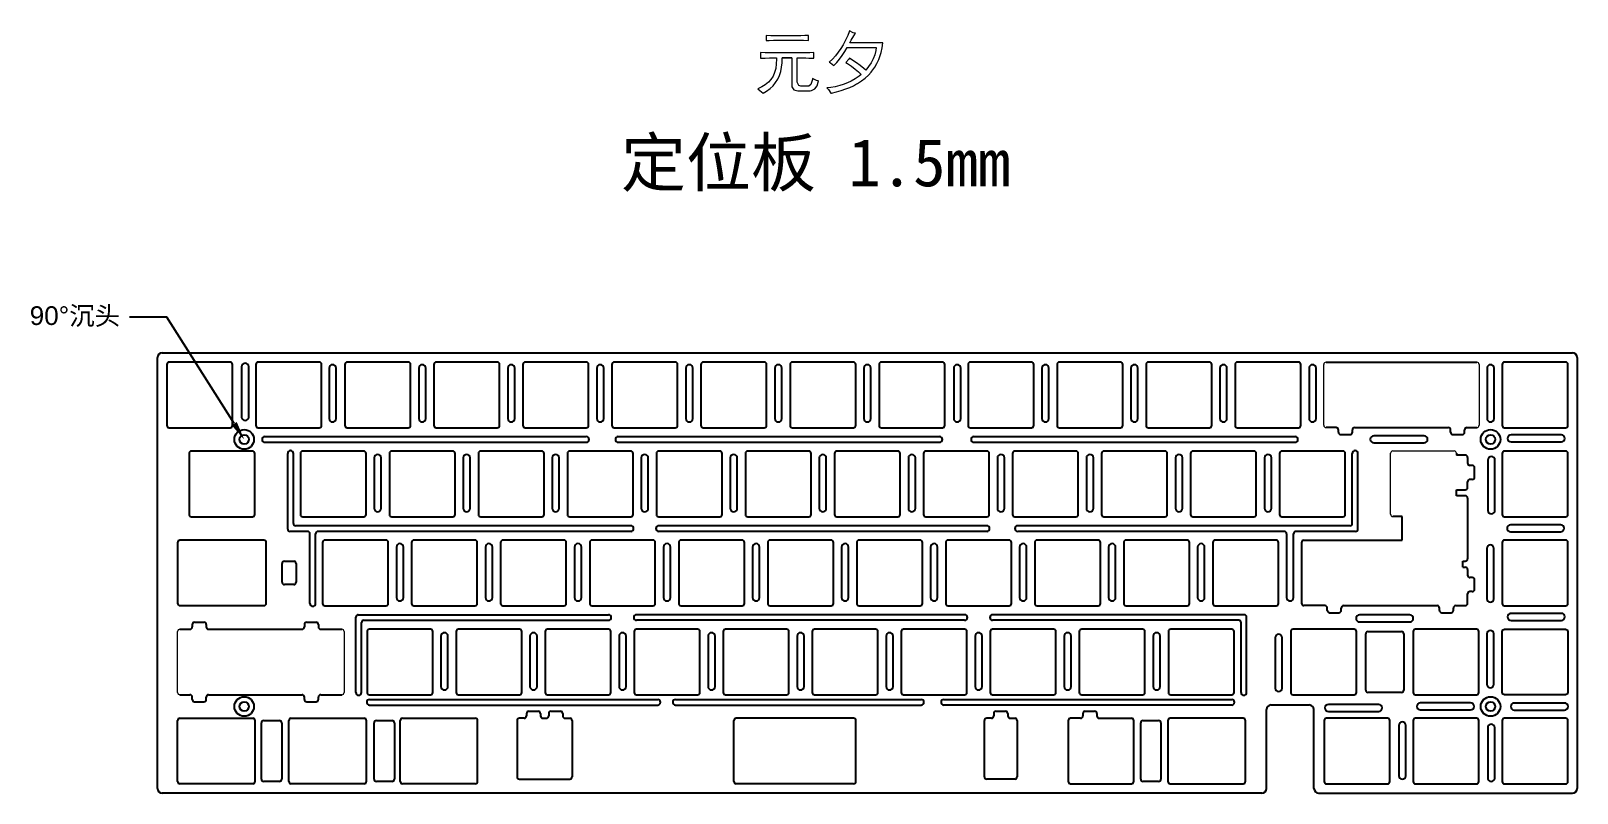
# Model space of a CAD drawing. Header units: millimetres. Extents: x 383 to 714, y 304 to 468.
import ezdxf
from ezdxf import colors
from ezdxf.entities.mleader import LeaderData, LeaderLine
from ezdxf.math import Vec2, Vec3

# ---------------------------------------------------------------- set-up
doc = ezdxf.new("R2010")
doc.units = ezdxf.units.MM
doc.layers.add('JELLY-00-00-06_PBL1', color=7, linetype='Continuous')
doc.layers.add('Visible_Pen_No__7', color=7, linetype='Continuous', lineweight=18)
doc.styles.get("Standard").update_dxf_attribs({"font": 'arial.ttf'})

msp = doc.modelspace()

# ---------------------------------------------------------------- linework, layer by layer
for p, q in [((410.08, 305.5), (410.08, 397.7)), ((411.08, 398.7), (712.83, 398.7)), ((713.83, 397.7), (713.83, 305.5)), ((433.04, 380.77), (501.81, 380.77)), ((508.64, 380.77), (577.41, 380.77)), ((584.74, 380.77), (653.51, 380.77)), ((433.04, 379.57), (501.81, 379.57)), ((508.64, 379.57), (577.41, 379.57)), ((584.74, 379.57), (653.51, 379.57)), ((437.93, 361), (437.93, 377.17)), ((439.13, 362.2), (439.13, 377.17)), ((665.73, 362.2), (665.73, 377.17)), ((666.93, 361), (666.93, 377.17)), ((511.33, 361.7), (439.63, 361.7)), ((587.53, 361.7), (517.33, 361.7)), ((665.23, 361.7), (594.13, 361.7)), ((414.36, 358.1), (414.36, 345.1)), ((432.82, 358.6), (414.86, 358.6)), ((433.32, 345.1), (433.32, 358.1)), ((442.19, 360.5), (438.43, 360.5)), ((442.69, 345.07), (442.69, 360)), ((443.89, 345.07), (443.89, 360)), ((511.33, 360.5), (444.39, 360.5)), ((587.53, 360.5), (517.33, 360.5)), ((651.16, 360.5), (594.13, 360.5)), ((666.43, 360.5), (653.66, 360.5)), ((437.22, 354.1), (439.22, 354.1)), ((436.72, 349.6), (436.72, 353.6)), ((439.72, 353.6), (439.72, 349.6)), ((439.22, 349.1), (437.22, 349.1)), ((414.86, 344.6), (432.82, 344.6)), ((452.52, 326.02), (452.52, 342.17)), ((453.02, 342.67), (506.57, 342.67)), ((453.72, 326.02), (453.72, 340.97)), ((454.22, 341.47), (506.57, 341.47)), ((582.77, 342.67), (512.57, 342.67)), ((582.77, 341.47), (512.57, 341.47)), ((642.62, 342.67), (588.77, 342.67)), ((641.42, 341.47), (588.77, 341.47)), ((641.92, 326.02), (641.92, 340.97)), ((643.12, 326.02), (643.12, 342.17)), ((668.61, 326.52), (668.61, 338.57)), ((669.11, 339.07), (676.26, 339.07)), ((676.76, 338.57), (676.76, 326.52)), ((455.42, 324.52), (517.09, 324.52)), ((520.91, 324.52), (573.47, 324.52)), ((578.34, 324.52), (639.92, 324.52)), ((676.26, 326.02), (669.11, 326.02)), ((455.42, 323.32), (517.09, 323.32)), ((520.91, 323.32), (573.47, 323.32)), ((639.92, 323.32), (578.34, 323.32)), ((647.36, 305.5), (647.36, 322.35)), ((648.36, 323.35), (656.53, 323.35)), ((657.53, 305.5), (657.53, 322.35)), ((414.36, 307), (414.36, 320)), ((414.86, 320.5), (430.44, 320.5)), ((430.94, 307), (430.94, 320)), ((432.3, 307.5), (432.3, 319.5)), ((432.8, 320), (436.14, 320)), ((436.64, 319.5), (436.64, 307.5)), ((438.17, 307), (438.17, 320)), ((438.67, 320.5), (454.26, 320.5)), ((454.76, 307), (454.76, 320)), ((456.42, 307.5), (456.42, 319.5)), ((456.92, 320), (460.25, 320)), ((460.75, 319.5), (460.75, 307.5)), ((461.99, 307), (461.99, 320)), ((462.49, 320.5), (478.07, 320.5)), ((478.57, 307), (478.57, 320)), ((533.42, 307), (533.42, 320)), ((559.03, 320.5), (533.92, 320.5)), ((559.53, 307), (559.53, 320)), ((604.96, 320), (604.96, 307)), ((607.58, 320.5), (605.46, 320.5)), ((618.96, 307), (618.96, 320)), ((620.46, 307.5), (620.46, 319.5)), ((620.96, 320), (624.29, 320)), ((624.79, 319.5), (624.79, 307.5)), ((626.29, 320), (626.29, 307)), ((642.37, 320.5), (626.79, 320.5)), ((642.87, 307), (642.87, 320)), ((646.36, 304.5), (411.08, 304.5)), ((430.44, 306.5), (414.86, 306.5)), ((436.14, 307), (432.8, 307)), ((454.26, 306.5), (438.67, 306.5)), ((460.25, 307), (456.92, 307)), ((478.07, 306.5), (462.49, 306.5)), ((559.03, 306.5), (533.92, 306.5)), ((605.46, 306.5), (618.46, 306.5)), ((624.29, 307), (620.96, 307)), ((626.79, 306.5), (642.37, 306.5)), ((658.53, 304.5), (712.83, 304.5))]:
    msp.add_line(p, q)
at = {"linetype": 'Continuous'}
for p, q in [((428.07, 395.73), (428.07, 384.97)), ((429.57, 384.97), (429.57, 395.73)), ((446.78, 395.42), (446.78, 384.66)), ((448.28, 384.66), (448.28, 395.42)), ((465.96, 395.42), (465.96, 384.66)), ((467.46, 384.66), (467.46, 395.42)), ((485.01, 395.42), (485.01, 384.66)), ((486.51, 384.66), (486.51, 395.42)), ((504.06, 395.42), (504.06, 384.66)), ((505.56, 384.66), (505.56, 395.42)), ((523.11, 395.42), (523.11, 384.66)), ((524.61, 384.66), (524.61, 395.42)), ((542.16, 395.42), (542.16, 384.66)), ((543.66, 384.66), (543.66, 395.42)), ((561.21, 395.42), (561.21, 384.66)), ((562.71, 384.66), (562.71, 395.42)), ((580.44, 395.42), (580.44, 384.66)), ((581.94, 384.66), (581.94, 395.42)), ((599.31, 395.42), (599.31, 384.66)), ((600.81, 384.66), (600.81, 395.42)), ((618.36, 395.42), (618.36, 384.66)), ((619.86, 384.66), (619.86, 395.42)), ((637.41, 395.42), (637.41, 384.66)), ((638.91, 384.66), (638.91, 395.42)), ((656.47, 395.42), (656.47, 384.66)), ((657.97, 384.66), (657.97, 395.42)), ((694.56, 395.42), (694.56, 384.66)), ((696.06, 384.66), (696.06, 395.42)), ((681.1, 380.95), (670.34, 380.95)), ((710.47, 381.15), (699.71, 381.15)), ((670.34, 379.45), (681.1, 379.45)), ((699.71, 379.65), (710.47, 379.65)), ((456.43, 376.21), (456.43, 365.45)), ((457.93, 365.45), (457.93, 376.21)), ((475.48, 376.21), (475.48, 365.45)), ((476.98, 365.45), (476.98, 376.21)), ((494.53, 376.21), (494.53, 365.45)), ((496.03, 365.45), (496.03, 376.21)), ((513.58, 376.21), (513.58, 365.45)), ((515.08, 365.45), (515.08, 376.21)), ((532.63, 376.21), (532.63, 365.45)), ((534.13, 365.45), (534.13, 376.21)), ((551.68, 376.21), (551.68, 365.45)), ((553.18, 365.45), (553.18, 376.21)), ((570.73, 376.21), (570.73, 365.45)), ((572.23, 365.45), (572.23, 376.21)), ((589.78, 376.21), (589.78, 365.45)), ((591.28, 365.45), (591.28, 376.21)), ((608.83, 376.21), (608.83, 365.45)), ((610.33, 365.45), (610.33, 376.21)), ((627.88, 376.21), (627.88, 365.45)), ((629.38, 365.45), (629.38, 376.21)), ((646.93, 376.21), (646.93, 365.45)), ((648.43, 365.45), (648.43, 376.21)), ((694.76, 375.76), (694.76, 365)), ((696.26, 365), (696.26, 375.76)), ((710.34, 361.91), (699.59, 361.91)), ((651.66, 360), (651.66, 346.36)), ((653.16, 346.36), (653.16, 360)), ((699.59, 360.41), (710.34, 360.41)), ((461.19, 357.12), (461.19, 346.36)), ((462.69, 346.36), (462.69, 357.12)), ((480.24, 357.12), (480.24, 346.36)), ((481.74, 346.36), (481.74, 357.12)), ((499.29, 357.12), (499.29, 346.36)), ((500.79, 346.36), (500.79, 357.12)), ((518.34, 357.12), (518.34, 346.36)), ((519.84, 346.36), (519.84, 357.12)), ((537.39, 357.12), (537.39, 346.36)), ((538.89, 346.36), (538.89, 357.12)), ((556.44, 357.12), (556.44, 346.36)), ((557.94, 346.36), (557.94, 357.12)), ((575.49, 357.12), (575.49, 346.36)), ((576.99, 346.36), (576.99, 357.12)), ((594.54, 357.12), (594.54, 346.36)), ((596.04, 346.36), (596.04, 357.12)), ((613.59, 357.12), (613.59, 346.36)), ((615.09, 346.36), (615.09, 357.12)), ((632.64, 357.12), (632.64, 346.36)), ((634.14, 346.36), (634.14, 357.12)), ((694.5, 356.84), (694.5, 346.08)), ((696, 346.08), (696, 356.84)), ((678.04, 342.61), (667.28, 342.61)), ((667.28, 341.11), (678.04, 341.11)), ((710.47, 342.95), (699.71, 342.95)), ((699.71, 341.45), (710.47, 341.45)), ((470.72, 338.07), (470.72, 327.31)), ((472.22, 327.31), (472.22, 338.07)), ((489.77, 338.07), (489.77, 327.31)), ((491.27, 327.31), (491.27, 338.07)), ((508.82, 338.07), (508.82, 327.31)), ((510.32, 327.31), (510.32, 338.07)), ((527.87, 338.07), (527.87, 327.31)), ((529.37, 327.31), (529.37, 338.07)), ((546.92, 338.07), (546.92, 327.31)), ((548.42, 327.31), (548.42, 338.07)), ((565.97, 338.07), (565.97, 327.31)), ((567.47, 327.31), (567.47, 338.07)), ((585.02, 338.07), (585.02, 327.31)), ((586.52, 327.31), (586.52, 338.07)), ((604.07, 338.07), (604.07, 327.31)), ((605.57, 327.31), (605.57, 338.07)), ((623.12, 338.07), (623.12, 327.31)), ((624.62, 327.31), (624.62, 338.07)), ((649.23, 337.73), (649.23, 326.97)), ((650.73, 326.97), (650.73, 337.73)), ((694.5, 338.55), (694.5, 327.79)), ((696, 327.79), (696, 338.55)), ((671.39, 323.47), (660.63, 323.47)), ((660.63, 321.97), (671.39, 321.97)), ((691.04, 323.8), (680.28, 323.8)), ((680.28, 322.3), (691.04, 322.3)), ((711.16, 323.77), (700.4, 323.77)), ((700.4, 322.27), (711.16, 322.27)), ((675.67, 318.97), (675.67, 308.21)), ((677.17, 308.21), (677.17, 318.97)), ((694.7, 318.48), (694.7, 307.72)), ((696.2, 307.72), (696.2, 318.48))]:
    msp.add_line(p, q, dxfattribs=at)
at = {"color": 51, "linetype": 'Continuous', "true_color": 0xf7f281}
for p, q in [((660.13, 396.7), (692.38, 396.7)), ((666.26, 382.7), (686.26, 382.7)), ((663.88, 344.6), (683.88, 344.6)), ((487.02, 320), (487.02, 308)), ((587.02, 308), (587.02, 320)), ((594.02, 320), (594.02, 308))]:
    msp.add_line(p, q, dxfattribs=at)
at = {"color": 51, "true_color": 0xf7f281}
for p, q in [((662.26, 382.7), (660.13, 382.7)), ((662.76, 381.7), (662.76, 382.2)), ((663.26, 381.2), (665.26, 381.2)), ((665.76, 381.7), (665.76, 382.2)), ((686.76, 381.7), (686.76, 382.2)), ((687.26, 381.2), (689.26, 381.2)), ((689.76, 381.7), (689.76, 382.2)), ((690.26, 382.7), (692.38, 382.7)), ((688.02, 377.2), (688.02, 376.84)), ((689.9, 376.84), (688.02, 376.84)), ((690.4, 376.34), (690.4, 375.12)), ((691.4, 374.62), (690.9, 374.62)), ((691.9, 372.12), (691.9, 374.12)), ((690.4, 369.9), (690.4, 371.12)), ((691.4, 371.62), (690.9, 371.62)), ((688.02, 369.4), (689.9, 369.4)), ((688.02, 368.12), (688.02, 369.4)), ((689.9, 368.12), (688.02, 368.12)), ((690.4, 367.62), (690.4, 354.62)), ((654.87, 358.1), (654.87, 345.1)), ((655.37, 358.6), (676.4, 358.6)), ((689.38, 352.84), (689.38, 354.12)), ((689.38, 354.12), (689.9, 354.12)), ((689.38, 352.84), (689.9, 352.84)), ((690.4, 352.34), (690.4, 351.12)), ((691.4, 350.62), (690.9, 350.62)), ((691.4, 347.62), (690.9, 347.62)), ((691.9, 348.12), (691.9, 350.12)), ((660.38, 343.6), (660.38, 344.1)), ((663.38, 343.6), (663.38, 344.1)), ((684.38, 343.6), (684.38, 344.1)), ((687.38, 343.6), (687.38, 344.1)), ((687.88, 344.6), (689.9, 344.6)), ((690.4, 345.1), (690.4, 347.12)), ((417.99, 341.05), (419.99, 341.05)), ((441.99, 341.05), (443.99, 341.05)), ((660.88, 343.1), (662.88, 343.1)), ((684.88, 343.1), (686.88, 343.1)), ((414.86, 339.55), (416.99, 339.55)), ((417.49, 340.55), (417.49, 340.05)), ((420.49, 340.55), (420.49, 340.05)), ((420.99, 339.55), (440.99, 339.55)), ((441.49, 340.55), (441.49, 340.05)), ((444.49, 340.55), (444.49, 340.05)), ((444.99, 339.55), (449.49, 339.55)), ((414.86, 325.55), (416.99, 325.55)), ((417.49, 324.55), (417.49, 325.05)), ((420.49, 324.55), (420.49, 325.05)), ((420.99, 325.55), (440.99, 325.55)), ((441.49, 324.55), (441.49, 325.05)), ((444.49, 324.55), (444.49, 325.05)), ((444.99, 325.55), (449.49, 325.55)), ((417.99, 324.05), (419.99, 324.05)), ((441.99, 324.05), (443.99, 324.05)), ((489.02, 321.5), (489.02, 321)), ((489.52, 322), (491.52, 322)), ((492.02, 321.5), (492.02, 321)), ((493.78, 321.5), (493.78, 321)), ((494.28, 322), (496.28, 322)), ((496.78, 321.5), (496.78, 321)), ((589.02, 321.5), (589.02, 321)), ((589.52, 322), (591.52, 322)), ((592.02, 321.5), (592.02, 321)), ((608.08, 321.5), (608.08, 321)), ((608.58, 322), (610.58, 322)), ((611.08, 321.5), (611.08, 321)), ((488.52, 320.5), (487.52, 320.5)), ((492.52, 320.5), (493.28, 320.5)), ((497.28, 320.5), (498.28, 320.5)), ((498.78, 320), (498.78, 308)), ((588.52, 320.5), (587.52, 320.5)), ((592.52, 320.5), (593.52, 320.5)), ((611.58, 320.5), (618.46, 320.5)), ((487.52, 307.5), (498.28, 307.5)), ((593.52, 307.5), (587.52, 307.5))]:
    msp.add_line(p, q, dxfattribs=at)
at = {"color": 7, "lineweight": 0}
for points in [[(541.82, 466.55), (541.34, 466.57), (540.33, 466.62)], [(540.33, 466.62), (540.33, 465.53), (540.94, 465.56), (541.87, 465.58), (547.76, 465.58)], [(549.38, 466.62), (548.6, 466.58), (547.76, 466.55), (541.82, 466.55)], [(547.76, 465.58), (548.29, 465.58), (549.38, 465.53), (549.38, 466.62)], [(558.12, 467.59), (558.06, 467.36), (557.78, 466.63), (557.35, 465.73), (556.76, 464.61)], [(562.95, 459.01), (563.54, 459.82), (564.02, 460.64), (564.42, 461.46), (564.65, 462.1), (564.89, 462.99), (565.11, 463.97), (565.27, 465.02), (558.24, 465.02), (558.53, 465.63), (559.06, 466.57), (559.44, 467.08), (558.95, 467.19), (558.12, 467.59)], [(556.76, 464.61), (556.28, 463.83), (555.73, 463.04), (555.14, 462.29), (554.48, 461.58), (553.77, 460.89), (554.04, 460.77), (554.81, 460.21), (555.41, 460.85), (556, 461.58), (556.57, 462.34), (557.13, 463.16), (557.66, 464.03), (563.86, 464.03)], [(563.86, 464.03), (563.76, 463.39), (563.53, 462.5), (563.21, 461.63), (562.78, 460.79), (562.24, 459.96), (561.62, 459.17)], [(542.51, 461.81), (542.51, 461.56), (542.48, 460.52), (542.34, 459.58), (542.11, 458.71), (541.77, 457.92), (541.32, 457.21), (540.78, 456.6), (540.12, 456.06), (539.36, 455.6), (538.49, 455.22), (538.98, 454.87), (539.64, 454.25), (540.4, 454.71), (541.14, 455.25), (541.78, 455.86), (542.33, 456.52), (542.79, 457.26), (543.15, 458.05), (543.43, 458.89), (543.61, 459.8), (543.71, 460.77), (543.71, 461.81), (545.77, 461.81)], [(541.01, 462.9), (541.01, 462.9), (540.09, 462.91), (539.07, 462.94)], [(539.07, 462.94), (539.07, 461.74), (539.08, 461.74), (540.1, 461.79), (541.01, 461.81), (542.51, 461.81)], [(550.51, 462.94), (549.67, 462.91), (548.8, 462.9), (541.01, 462.9)], [(543.71, 461.81), (545.77, 461.81), (545.77, 456.14), (545.82, 455.63)], [(543.71, 461.81), (545.77, 461.81), (545.77, 456.14), (545.82, 455.63)], [(545.77, 461.81), (543.71, 461.81), (543.71, 461.81)], [(543.71, 461.81), (545.77, 461.81)], [(547.76, 455.8), (547.27, 455.9), (546.91, 456.6), (546.91, 461.81)], [(547.76, 455.8), (547.27, 455.9), (546.91, 456.6), (546.91, 461.81)], [(546.91, 461.81), (548.8, 461.81)], [(548.8, 461.81), (549.46, 461.79), (550.51, 461.74), (550.51, 462.94)], [(558.12, 461.74), (558.01, 461.58), (557.38, 460.84), (557.69, 460.64), (558.58, 460.03), (559.37, 459.44), (560.07, 458.84), (560.64, 458.25), (560.18, 457.89), (559.36, 457.33), (558.53, 456.85), (557.68, 456.46), (556.81, 456.14), (556.05, 455.91), (555.04, 455.66), (554.14, 455.5), (553.31, 455.4), (553.66, 455.04), (554.17, 454.25), (554.27, 454.26), (555.37, 454.54), (556.39, 454.84), (557.33, 455.17), (558.19, 455.5), (558.98, 455.86), (559.67, 456.26), (559.84, 456.34), (560.73, 456.92), (561.5, 457.51), (562.19, 458.12), (562.77, 458.78), (562.95, 459.01)], [(561.62, 459.17), (561.22, 459.52), (560.41, 460.16), (559.64, 460.75), (558.88, 461.28), (558.12, 461.74)], [(545.82, 455.63), (546.23, 454.99), (547.09, 454.76), (549.71, 454.76), (550.02, 454.81), (550.73, 455.17), (551.21, 455.86), (551.49, 456.88), (551.11, 456.98), (550.23, 457.39)], [(550.23, 457.39), (550.2, 457.21), (549.89, 456.14), (549.43, 455.8), (547.76, 455.8)]]:
    msp.add_lwpolyline(points, dxfattribs=at)
for points in [[(412.56, 382.67), (425.61, 382.67, 0.414214), (426.11, 383.17), (426.11, 396.22, 0.414214), (425.61, 396.72), (412.56, 396.72, 0.414214), (412.06, 396.22), (412.06, 383.17, 0.414214)], [(431.61, 382.67), (444.66, 382.67, 0.414214), (445.16, 383.17), (445.16, 396.22, 0.414214), (444.66, 396.72), (431.61, 396.72, 0.414214), (431.11, 396.22), (431.11, 383.17, 0.414214)], [(450.66, 382.67), (463.71, 382.67, 0.414214), (464.21, 383.17), (464.21, 396.22, 0.414214), (463.71, 396.72), (450.66, 396.72, 0.414214), (450.16, 396.22), (450.16, 383.17, 0.414214)], [(469.71, 382.67), (482.76, 382.67, 0.414214), (483.26, 383.17), (483.26, 396.22, 0.414214), (482.76, 396.72), (469.71, 396.72, 0.414214), (469.21, 396.22), (469.21, 383.17, 0.414214)], [(488.76, 382.67), (501.81, 382.67, 0.414214), (502.31, 383.17), (502.31, 396.22, 0.414214), (501.81, 396.72), (488.76, 396.72, 0.414214), (488.26, 396.22), (488.26, 383.17, 0.414214)], [(507.81, 382.67), (520.86, 382.67, 0.414214), (521.36, 383.17), (521.36, 396.22, 0.414214), (520.86, 396.72), (507.81, 396.72, 0.414214), (507.31, 396.22), (507.31, 383.17, 0.414214)], [(526.86, 382.67), (539.91, 382.67, 0.414214), (540.41, 383.17), (540.41, 396.22, 0.414214), (539.91, 396.72), (526.86, 396.72, 0.414214), (526.36, 396.22), (526.36, 383.17, 0.414214)], [(545.91, 382.67), (558.96, 382.67, 0.414214), (559.46, 383.17), (559.46, 396.22, 0.414214), (558.96, 396.72), (545.91, 396.72, 0.414214), (545.41, 396.22), (545.41, 383.17, 0.414214)], [(564.96, 382.67), (578.01, 382.67, 0.414214), (578.51, 383.17), (578.51, 396.22, 0.414214), (578.01, 396.72), (564.96, 396.72, 0.414214), (564.46, 396.22), (564.46, 383.17, 0.414214)], [(584.01, 382.67), (597.06, 382.67, 0.414214), (597.56, 383.17), (597.56, 396.22, 0.414214), (597.06, 396.72), (584.01, 396.72, 0.414214), (583.51, 396.22), (583.51, 383.17, 0.414214)], [(603.06, 382.67), (616.11, 382.67, 0.414214), (616.61, 383.17), (616.61, 396.22, 0.414214), (616.11, 396.72), (603.06, 396.72, 0.414214), (602.56, 396.22), (602.56, 383.17, 0.414214)], [(622.11, 382.67), (635.16, 382.67, 0.414214), (635.66, 383.17), (635.66, 396.22, 0.414214), (635.16, 396.72), (622.11, 396.72, 0.414214), (621.61, 396.22), (621.61, 383.17, 0.414214)], [(641.16, 382.67), (654.21, 382.67, 0.414214), (654.71, 383.17), (654.71, 396.22, 0.414214), (654.21, 396.72), (641.16, 396.72, 0.414214), (640.66, 396.22), (640.66, 383.17, 0.414214)], [(698.31, 382.67), (711.36, 382.67, 0.414214), (711.86, 383.17), (711.86, 396.22, 0.414214), (711.36, 396.72), (698.31, 396.72, 0.414214), (697.81, 396.22), (697.81, 383.17, 0.414214)], [(417.32, 363.62), (430.37, 363.62, 0.414214), (430.87, 364.12), (430.87, 377.17, 0.414214), (430.37, 377.67), (417.32, 377.67, 0.414214), (416.82, 377.17), (416.82, 364.12, 0.414214)], [(441.13, 363.62), (454.18, 363.62, 0.414214), (454.68, 364.12), (454.68, 377.17, 0.414214), (454.18, 377.67), (441.13, 377.67, 0.414214), (440.63, 377.17), (440.63, 364.12, 0.414214)], [(460.18, 363.62), (473.23, 363.62, 0.414214), (473.73, 364.12), (473.73, 377.17, 0.414214), (473.23, 377.67), (460.18, 377.67, 0.414214), (459.68, 377.17), (459.68, 364.12, 0.414214)], [(479.23, 363.62), (492.28, 363.62, 0.414214), (492.78, 364.12), (492.78, 377.17, 0.414214), (492.28, 377.67), (479.23, 377.67, 0.414214), (478.73, 377.17), (478.73, 364.12, 0.414214)], [(498.28, 363.62), (511.33, 363.62, 0.414214), (511.83, 364.12), (511.83, 377.17, 0.414214), (511.33, 377.67), (498.28, 377.67, 0.414214), (497.78, 377.17), (497.78, 364.12, 0.414214)], [(517.33, 363.62), (530.38, 363.62, 0.414214), (530.88, 364.12), (530.88, 377.17, 0.414214), (530.38, 377.67), (517.33, 377.67, 0.414214), (516.83, 377.17), (516.83, 364.12, 0.414214)], [(536.38, 363.62), (549.43, 363.62, 0.414214), (549.93, 364.12), (549.93, 377.17, 0.414214), (549.43, 377.67), (536.38, 377.67, 0.414214), (535.88, 377.17), (535.88, 364.12, 0.414214)], [(555.43, 363.62), (568.48, 363.62, 0.414214), (568.98, 364.12), (568.98, 377.17, 0.414214), (568.48, 377.67), (555.43, 377.67, 0.414214), (554.93, 377.17), (554.93, 364.12, 0.414214)], [(574.48, 363.62), (587.53, 363.62, 0.414214), (588.03, 364.12), (588.03, 377.17, 0.414214), (587.53, 377.67), (574.48, 377.67, 0.414214), (573.98, 377.17), (573.98, 364.12, 0.414214)], [(593.53, 363.62), (606.58, 363.62, 0.414214), (607.08, 364.12), (607.08, 377.17, 0.414214), (606.58, 377.67), (593.53, 377.67, 0.414214), (593.03, 377.17), (593.03, 364.12, 0.414214)], [(612.58, 363.62), (625.63, 363.62, 0.414214), (626.13, 364.12), (626.13, 377.17, 0.414214), (625.63, 377.67), (612.58, 377.67, 0.414214), (612.08, 377.17), (612.08, 364.12, 0.414214)], [(631.63, 363.62), (644.68, 363.62, 0.414214), (645.18, 364.12), (645.18, 377.17, 0.414214), (644.68, 377.67), (631.63, 377.67, 0.414214), (631.13, 377.17), (631.13, 364.12, 0.414214)], [(650.68, 363.62), (663.73, 363.62, 0.414214), (664.23, 364.12), (664.23, 377.17, 0.414214), (663.73, 377.67), (650.68, 377.67, 0.414214), (650.18, 377.17), (650.18, 364.12, 0.414214)], [(698.31, 363.62), (711.36, 363.62, 0.414214), (711.86, 364.12), (711.86, 377.17, 0.414214), (711.36, 377.67), (698.31, 377.67, 0.414214), (697.81, 377.17), (697.81, 364.12, 0.414214)], [(445.89, 344.57), (458.94, 344.57, 0.414214), (459.44, 345.07), (459.44, 358.12, 0.414214), (458.94, 358.62), (445.89, 358.62, 0.414214), (445.39, 358.12), (445.39, 345.07, 0.414214)], [(464.94, 344.57), (477.99, 344.57, 0.414214), (478.49, 345.07), (478.49, 358.12, 0.414214), (477.99, 358.62), (464.94, 358.62, 0.414214), (464.44, 358.12), (464.44, 345.07, 0.414214)], [(483.99, 344.57), (497.04, 344.57, 0.414214), (497.54, 345.07), (497.54, 358.12, 0.414214), (497.04, 358.62), (483.99, 358.62, 0.414214), (483.49, 358.12), (483.49, 345.07, 0.414214)], [(503.04, 344.57), (516.09, 344.57, 0.414214), (516.59, 345.07), (516.59, 358.12, 0.414214), (516.09, 358.62), (503.04, 358.62, 0.414214), (502.54, 358.12), (502.54, 345.07, 0.414214)], [(522.09, 344.57), (535.14, 344.57, 0.414214), (535.64, 345.07), (535.64, 358.12, 0.414214), (535.14, 358.62), (522.09, 358.62, 0.414214), (521.59, 358.12), (521.59, 345.07, 0.414214)], [(541.14, 344.57), (554.19, 344.57, 0.414214), (554.69, 345.07), (554.69, 358.12, 0.414214), (554.19, 358.62), (541.14, 358.62, 0.414214), (540.64, 358.12), (540.64, 345.07, 0.414214)], [(560.19, 344.57), (573.24, 344.57, 0.414214), (573.74, 345.07), (573.74, 358.12, 0.414214), (573.24, 358.62), (560.19, 358.62, 0.414214), (559.69, 358.12), (559.69, 345.07, 0.414214)], [(579.24, 344.57), (592.29, 344.57, 0.414214), (592.79, 345.07), (592.79, 358.12, 0.414214), (592.29, 358.62), (579.24, 358.62, 0.414214), (578.74, 358.12), (578.74, 345.07, 0.414214)], [(598.29, 344.57), (611.34, 344.57, 0.414214), (611.84, 345.07), (611.84, 358.12, 0.414214), (611.34, 358.62), (598.29, 358.62, 0.414214), (597.79, 358.12), (597.79, 345.07, 0.414214)], [(617.34, 344.57), (630.39, 344.57, 0.414214), (630.89, 345.07), (630.89, 358.12, 0.414214), (630.39, 358.62), (617.34, 358.62, 0.414214), (616.84, 358.12), (616.84, 345.07, 0.414214)], [(636.39, 344.57), (649.44, 344.57, 0.414214), (649.94, 345.07), (649.94, 358.12, 0.414214), (649.44, 358.62), (636.39, 358.62, 0.414214), (635.89, 358.12), (635.89, 345.07, 0.414214)], [(698.31, 344.57), (711.36, 344.57, 0.414214), (711.86, 345.07), (711.86, 358.12, 0.414214), (711.36, 358.62), (698.31, 358.62, 0.414214), (697.81, 358.12), (697.81, 345.07, 0.414214)], [(455.42, 325.52), (468.47, 325.52, 0.414214), (468.97, 326.02), (468.97, 339.07, 0.414214), (468.47, 339.57), (455.42, 339.57, 0.414214), (454.92, 339.07), (454.92, 326.02, 0.414214)], [(474.47, 325.52), (487.52, 325.52, 0.414214), (488.02, 326.02), (488.02, 339.07, 0.414214), (487.52, 339.57), (474.47, 339.57, 0.414214), (473.97, 339.07), (473.97, 326.02, 0.414214)], [(493.52, 325.52), (506.57, 325.52, 0.414214), (507.07, 326.02), (507.07, 339.07, 0.414214), (506.57, 339.57), (493.52, 339.57, 0.414214), (493.02, 339.07), (493.02, 326.02, 0.414214)], [(512.57, 325.52), (525.62, 325.52, 0.414214), (526.12, 326.02), (526.12, 339.07, 0.414214), (525.62, 339.57), (512.57, 339.57, 0.414214), (512.07, 339.07), (512.07, 326.02, 0.414214)], [(531.62, 325.52), (544.67, 325.52, 0.414214), (545.17, 326.02), (545.17, 339.07, 0.414214), (544.67, 339.57), (531.62, 339.57, 0.414214), (531.12, 339.07), (531.12, 326.02, 0.414214)], [(550.67, 325.52), (563.72, 325.52, 0.414214), (564.22, 326.02), (564.22, 339.07, 0.414214), (563.72, 339.57), (550.67, 339.57, 0.414214), (550.17, 339.07), (550.17, 326.02, 0.414214)], [(569.72, 325.52), (582.77, 325.52, 0.414214), (583.27, 326.02), (583.27, 339.07, 0.414214), (582.77, 339.57), (569.72, 339.57, 0.414214), (569.22, 339.07), (569.22, 326.02, 0.414214)], [(588.77, 325.52), (601.82, 325.52, 0.414214), (602.32, 326.02), (602.32, 339.07, 0.414214), (601.82, 339.57), (588.77, 339.57, 0.414214), (588.27, 339.07), (588.27, 326.02, 0.414214)], [(607.82, 325.52), (620.87, 325.52, 0.414214), (621.37, 326.02), (621.37, 339.07, 0.414214), (620.87, 339.57), (607.82, 339.57, 0.414214), (607.32, 339.07), (607.32, 326.02, 0.414214)], [(626.87, 325.52), (639.92, 325.52, 0.414214), (640.42, 326.02), (640.42, 339.07, 0.414214), (639.92, 339.57), (626.87, 339.57, 0.414214), (626.37, 339.07), (626.37, 326.02, 0.414214)], [(653.06, 325.52), (666.11, 325.52, 0.414214), (666.61, 326.02), (666.61, 339.07, 0.414214), (666.11, 339.57), (653.06, 339.57, 0.414214), (652.56, 339.07), (652.56, 326.02, 0.414214)], [(679.26, 325.52), (692.31, 325.52, 0.414214), (692.81, 326.02), (692.81, 339.07, 0.414214), (692.31, 339.57), (679.26, 339.57, 0.414214), (678.76, 339.07), (678.76, 326.02, 0.414214)], [(697.83, 339.05, -0.414214), (698.33, 339.55), (711.33, 339.55, -0.414214), (711.83, 339.05), (711.83, 326.05, -0.414214), (711.33, 325.55), (698.33, 325.55, -0.414214), (697.83, 326.05)], [(660.21, 306.47), (673.26, 306.47, 0.414214), (673.76, 306.97), (673.76, 320.02, 0.414214), (673.26, 320.52), (660.21, 320.52, 0.414214), (659.71, 320.02), (659.71, 306.97, 0.414214)], [(679.26, 306.47), (692.31, 306.47, 0.414214), (692.81, 306.97), (692.81, 320.02, 0.414214), (692.31, 320.52), (679.26, 320.52, 0.414214), (678.76, 320.02), (678.76, 306.97, 0.414214)], [(698.31, 306.47), (711.36, 306.47, 0.414214), (711.86, 306.97), (711.86, 320.02, 0.414214), (711.36, 320.52), (698.31, 320.52, 0.414214), (697.81, 320.02), (697.81, 306.97, 0.414214)]]:
    msp.add_lwpolyline(points, format="xyb", close=True)
for centre, radius in [((428.61, 380.17), 2.1), ((428.61, 380.17), 1), ((695.31, 380.17), 2.1), ((695.31, 380.17), 1), ((428.61, 323.02), 2.1), ((695.31, 323.02), 2.1), ((428.61, 323.02), 1), ((695.31, 323.02), 1)]:
    msp.add_circle(centre, radius)
for centre, radius, start, end in [((411.08, 397.7), 1, 90, 180), ((712.83, 397.7), 1, 0, 90), ((433.04, 380.17), 0.6, 90, 270), ((501.81, 380.17), 0.6, 270, 90), ((508.64, 380.17), 0.6, 90, 270), ((577.41, 380.17), 0.6, 270, 90), ((584.74, 380.17), 0.6, 90, 270), ((653.51, 380.17), 0.6, 270, 90), ((438.53, 377.17), 0.6, 0, 180), ((666.33, 377.17), 0.6, 0, 180), ((438.43, 361), 0.5, 180, 270), ((439.63, 362.2), 0.5, 180, 270), ((511.33, 361.1), 0.6, 270, 90), ((517.33, 361.1), 0.6, 90, 270), ((587.53, 361.1), 0.6, 270, 90), ((594.13, 361.1), 0.6, 90, 270), ((665.23, 362.2), 0.5, 270, 0), ((666.43, 361), 0.5, 270, 0), ((414.86, 358.1), 0.5, 90, 180), ((432.82, 358.1), 0.5, 0, 90), ((442.19, 360), 0.5, 0, 90), ((444.39, 360), 0.5, 90, 180), ((651.16, 360), 0.5, 360, 90), ((653.66, 360), 0.5, 90, 180), ((437.22, 353.6), 0.5, 90, 180), ((439.22, 353.6), 0.5, 0, 90), ((437.22, 349.6), 0.5, 180, 270), ((439.22, 349.6), 0.5, 270, 0), ((414.86, 345.1), 0.5, 180, 270), ((432.82, 345.1), 0.5, 270, 360), ((443.29, 345.07), 0.6, 180, 0), ((453.02, 342.17), 0.5, 90, 180), ((454.22, 340.97), 0.5, 90, 180), ((506.57, 342.07), 0.6, 270, 90), ((512.57, 342.07), 0.6, 90, 270), ((582.77, 342.07), 0.6, 270, 90), ((588.77, 342.07), 0.6, 90, 270), ((641.42, 340.97), 0.5, 360, 90), ((642.62, 342.17), 0.5, 0, 90), ((669.11, 338.57), 0.5, 90, 180), ((676.26, 338.57), 0.5, 360, 90), ((453.12, 326.02), 0.6, 180, 0), ((455.42, 323.92), 0.6, 90, 270), ((517.09, 323.92), 0.6, 270, 90), ((520.91, 323.92), 0.6, 90, 270), ((573.47, 323.92), 0.6, 270, 90), ((578.34, 323.92), 0.6, 90, 270), ((639.92, 323.92), 0.6, 270, 90), ((642.52, 326.02), 0.6, 180, 360), ((669.11, 326.52), 0.5, 180, 270), ((676.26, 326.52), 0.5, 270, 360), ((648.36, 322.35), 1, 90, 180), ((656.53, 322.35), 1, 0, 90), ((414.86, 320), 0.5, 90, 180), ((430.44, 320), 0.5, 0, 90), ((432.8, 319.5), 0.5, 90, 180), ((436.14, 319.5), 0.5, 0, 90), ((438.67, 320), 0.5, 90, 180), ((454.26, 320), 0.5, 0, 90), ((456.92, 319.5), 0.5, 90, 180), ((460.25, 319.5), 0.5, 0, 90), ((462.49, 320), 0.5, 90, 180), ((478.07, 320), 0.5, 0, 90), ((533.92, 320), 0.5, 90, 180), ((559.03, 320), 0.5, 360, 90), ((605.46, 320), 0.5, 90, 180), ((618.46, 320), 0.5, 0, 90), ((620.96, 319.5), 0.5, 90, 180), ((624.29, 319.5), 0.5, 0, 90), ((626.79, 320), 0.5, 90, 180), ((642.37, 320), 0.5, 0, 90), ((411.08, 305.5), 1, 180, 270), ((414.86, 307), 0.5, 180, 270), ((430.44, 307), 0.5, 270, 0), ((432.8, 307.5), 0.5, 180, 270), ((436.14, 307.5), 0.5, 270, 0), ((438.67, 307), 0.5, 180, 270), ((454.26, 307), 0.5, 270, 0), ((456.92, 307.5), 0.5, 180, 270), ((460.25, 307.5), 0.5, 270, 0), ((462.49, 307), 0.5, 180, 270), ((478.07, 307), 0.5, 270, 0), ((533.92, 307), 0.5, 180, 270), ((559.03, 307), 0.5, 270, 0), ((605.46, 307), 0.5, 180, 270), ((618.46, 307), 0.5, 270, 360), ((620.96, 307.5), 0.5, 180, 270), ((624.29, 307.5), 0.5, 270, 0), ((626.79, 307), 0.5, 180, 270), ((642.37, 307), 0.5, 270, 360), ((646.36, 305.5), 1, 270, 0), ((658.53, 305.5), 1, 180, 270), ((712.83, 305.5), 1, 270, 0)]:
    msp.add_arc(centre, radius, start, end)
at = {"linetype": 'Continuous'}
for centre, start, end in [((428.82, 395.73), 0, 180), ((447.53, 395.42), 0, 180), ((466.71, 395.42), 0, 180), ((485.76, 395.42), 0, 180), ((504.81, 395.42), 0, 180), ((523.86, 395.42), 0, 180), ((542.91, 395.42), 0, 180), ((561.96, 395.42), 0, 180), ((581.19, 395.42), 0, 180), ((600.06, 395.42), 0, 180), ((619.11, 395.42), 0, 180), ((638.16, 395.42), 0, 180), ((657.22, 395.42), 0, 180), ((695.31, 395.42), 0, 180), ((428.82, 384.97), 180, 0), ((447.53, 384.66), 180, 0), ((466.71, 384.66), 180, 0), ((485.76, 384.66), 180, 0), ((504.81, 384.66), 180, 0), ((523.86, 384.66), 180, 0), ((542.91, 384.66), 180, 0), ((561.96, 384.66), 180, 0), ((581.19, 384.66), 180, 0), ((600.06, 384.66), 180, 0), ((619.11, 384.66), 180, 0), ((638.16, 384.66), 180, 0), ((657.22, 384.66), 180, 0), ((695.31, 384.66), 180, 0), ((670.34, 380.2), 90, 270), ((681.1, 380.2), 270, 90), ((699.71, 380.4), 90, 270), ((710.47, 380.4), 270, 90), ((457.18, 376.21), 0, 180), ((476.23, 376.21), 0, 180), ((495.28, 376.21), 0, 180), ((514.33, 376.21), 0, 180), ((533.38, 376.21), 0, 180), ((552.43, 376.21), 0, 180), ((571.48, 376.21), 0, 180), ((590.53, 376.21), 0, 180), ((609.58, 376.21), 0, 180), ((628.63, 376.21), 0, 180), ((647.68, 376.21), 0, 180), ((695.51, 375.76), 0, 180), ((457.18, 365.45), 180, 0), ((476.23, 365.45), 180, 0), ((495.28, 365.45), 180, 0), ((514.33, 365.45), 180, 0), ((533.38, 365.45), 180, 0), ((552.43, 365.45), 180, 0), ((571.48, 365.45), 180, 0), ((590.53, 365.45), 180, 0), ((609.58, 365.45), 180, 0), ((628.63, 365.45), 180, 0), ((647.68, 365.45), 180, 0), ((695.51, 365), 180, 0), ((699.59, 361.16), 90, 270), ((710.34, 361.16), 270, 90), ((461.94, 357.12), 0, 180), ((480.99, 357.12), 0, 180), ((500.04, 357.12), 0, 180), ((519.09, 357.12), 0, 180), ((538.14, 357.12), 0, 180), ((557.19, 357.12), 0, 180), ((576.24, 357.12), 0, 180), ((595.29, 357.12), 0, 180), ((614.34, 357.12), 0, 180), ((633.39, 357.12), 0, 180), ((695.25, 356.84), 0, 180), ((461.94, 346.36), 180, 0), ((480.99, 346.36), 180, 0), ((500.04, 346.36), 180, 0), ((519.09, 346.36), 180, 0), ((538.14, 346.36), 180, 0), ((557.19, 346.36), 180, 0), ((576.24, 346.36), 180, 0), ((595.29, 346.36), 180, 0), ((614.34, 346.36), 180, 0), ((633.39, 346.36), 180, 0), ((652.41, 346.36), 180, 0), ((695.25, 346.08), 180, 0), ((667.28, 341.86), 90, 270), ((678.04, 341.86), 270, 90), ((699.71, 342.2), 90, 270), ((710.47, 342.2), 270, 90), ((471.47, 338.07), 0, 180), ((490.52, 338.07), 0, 180), ((509.57, 338.07), 0, 180), ((528.62, 338.07), 0, 180), ((547.67, 338.07), 0, 180), ((566.72, 338.07), 0, 180), ((585.77, 338.07), 0, 180), ((604.82, 338.07), 0, 180), ((623.87, 338.07), 0, 180), ((649.98, 337.73), 0, 180), ((695.25, 338.55), 0, 180), ((695.25, 327.79), 180, 0), ((471.47, 327.31), 180, 0), ((490.52, 327.31), 180, 0), ((509.57, 327.31), 180, 0), ((528.62, 327.31), 180, 0), ((547.67, 327.31), 180, 0), ((566.72, 327.31), 180, 0), ((585.77, 327.31), 180, 0), ((604.82, 327.31), 180, 0), ((623.87, 327.31), 180, 0), ((649.98, 326.97), 180, 0), ((660.63, 322.72), 90, 270), ((671.39, 322.72), 270, 90), ((680.28, 323.05), 90, 270), ((691.04, 323.05), 270, 90), ((700.4, 323.02), 90, 270), ((711.16, 323.02), 270, 90), ((676.42, 318.97), 0, 180), ((695.45, 318.48), 0, 180), ((676.42, 308.21), 180, 0), ((695.45, 307.72), 180, 0)]:
    msp.add_arc(centre, 0.75, start, end, dxfattribs=at)
at = {"color": 51, "true_color": 0xf7f281}
for centre, start, end in [((662.26, 382.2), 0, 90), ((663.26, 381.7), 180, 270), ((665.26, 381.7), 270, 0), ((666.26, 382.2), 90, 180), ((686.26, 382.2), 0, 90), ((687.26, 381.7), 180, 270), ((689.26, 381.7), 270, 0), ((690.26, 382.2), 90, 180), ((689.9, 376.34), 0, 90), ((690.9, 375.12), 180, 270), ((691.4, 374.12), 0, 90), ((690.9, 371.12), 90, 180), ((691.4, 372.12), 270, 0), ((689.9, 369.9), 270, 0), ((689.9, 367.62), 0, 90), ((655.37, 358.1), 90, 180), ((689.9, 354.62), 270, 0), ((689.9, 352.34), 0, 90), ((690.9, 351.12), 180, 270), ((690.9, 347.12), 90, 180), ((691.4, 350.12), 0, 90), ((691.4, 348.12), 270, 0), ((655.37, 345.1), 180, 270), ((659.88, 344.1), 0, 90), ((663.88, 344.1), 90, 180), ((683.88, 344.1), 0, 90), ((687.88, 344.1), 90, 180), ((689.9, 345.1), 270, 0), ((417.99, 340.55), 90, 180), ((419.99, 340.55), 0, 90), ((441.99, 340.55), 90, 180), ((443.99, 340.55), 0, 90), ((660.88, 343.6), 180, 270), ((662.88, 343.6), 270, 0), ((684.88, 343.6), 180, 270), ((686.88, 343.6), 270, 0), ((416.99, 340.05), 270, 0), ((420.99, 340.05), 180, 270), ((440.99, 340.05), 270, 0), ((444.99, 340.05), 180, 270), ((416.99, 325.05), 0, 90), ((417.99, 324.55), 180, 270), ((419.99, 324.55), 270, 0), ((420.99, 325.05), 90, 180), ((440.99, 325.05), 0, 90), ((441.99, 324.55), 180, 270), ((443.99, 324.55), 270, 0), ((444.99, 325.05), 90, 180), ((488.52, 321), 270, 0), ((489.52, 321.5), 90, 180), ((491.52, 321.5), 0, 90), ((492.52, 321), 180, 270), ((493.28, 321), 270, 0), ((494.28, 321.5), 90, 180), ((496.28, 321.5), 0, 90), ((497.28, 321), 180, 270), ((588.52, 321), 270, 0), ((589.52, 321.5), 90, 180), ((591.52, 321.5), 0, 90), ((592.52, 321), 180, 270), ((607.58, 321), 270, 0), ((608.58, 321.5), 90, 180), ((610.58, 321.5), 0, 90), ((611.58, 321), 180, 270), ((487.52, 320), 90, 180), ((498.28, 320), 0, 90), ((587.52, 320), 90, 180), ((593.52, 320), 0, 90), ((487.52, 308), 180, 270), ((498.28, 308), 270, 0), ((587.52, 308), 180, 270), ((593.52, 308), 270, 0)]:
    msp.add_arc(centre, 0.5, start, end, dxfattribs=at)
at = {"layer": 'JELLY-00-00-06_PBL1', "color": 51, "linetype": 'Continuous', "true_color": 0xf7f281}
for p, q in [((676.4, 363.65), (674.42, 363.65)), ((676.4, 358.6), (676.4, 363.65)), ((659.88, 344.6), (655.37, 344.6))]:
    msp.add_line(p, q, dxfattribs=at)
at = {"layer": 'Visible_Pen_No__7', "color": 51, "linetype": 'Continuous', "lineweight": 18, "true_color": 0xf7f281}
for p, q in [((659.63, 383.2), (659.63, 396.2)), ((692.88, 396.2), (692.88, 383.2)), ((673.92, 364.15), (673.92, 377.2)), ((674.42, 377.7), (687.52, 377.7)), ((414.36, 326.05), (414.36, 339.05)), ((449.99, 339.05), (449.99, 326.05))]:
    msp.add_line(p, q, dxfattribs=at)
for centre, start, end in [((660.13, 396.2), 90, 180), ((692.38, 396.2), 0, 90), ((660.13, 383.2), 180, 270), ((692.38, 383.2), 270, 0), ((674.42, 377.2), 90, 180), ((687.52, 377.2), 0, 90), ((674.42, 364.15), 180, 270), ((414.86, 339.05), 90, 180), ((449.49, 339.05), 0, 90), ((414.86, 326.05), 180, 270), ((449.49, 326.05), 270, 0)]:
    msp.add_arc(centre, 0.5, start, end, dxfattribs=at)

# ---------------------------------------------------------------- texts
at = {"insert": (509.25, 444.53), "char_height": 10.1924, "width": 4090.9322, "attachment_point": 1}
msp.add_mtext('{\\fSimHei|b0|i0|c134|p49;定位板 1.5mm}', dxfattribs=at)

# ---------------------------------------------------------------- leaders
ml = msp.add_multileader_mtext('Standard')
ml.set_content('90°{\\fSimSun|b0|i0|c134|p2;沉头}', color=256)
ml.set_leader_properties()
ml.build(insert=Vec2(0, 0))
ctx = ml.context
ctx.base_point, ctx.plane_origin = Vec3(380.75, 406.37), Vec3(428.61, 380.17)
ctx.text_align_type = 2
notes = []
notes.append((ctx, [(0, (1, 1, 0), (412.07, 406.37), (-1, 0), 8, [(0, [(428.61, 380.17)], 0, [])])]))
ctx.mtext.insert, ctx.mtext.alignment, ctx.mtext.flow_direction = Vec3(402.07, 408.66), 3, 5
for ctx, leaders in notes:
    for number, flags, end, landing, length, lines in leaders:
        leader = LeaderData()
        leader.index, (leader.has_last_leader_line, leader.has_dogleg_vector, leader.attachment_direction) = number, flags
        leader.last_leader_point, leader.dogleg_vector, leader.dogleg_length = Vec3(end), Vec3(landing), length
        for number, points, colour, breaks in lines:
            line = LeaderLine()
            line.index, line.vertices, line.color, line.breaks = number, Vec3.list(points), colors.encode_raw_color(colour), breaks
            leader.lines.append(line)
        ctx.leaders.append(leader)

doc.saveas('drawing.dxf')
